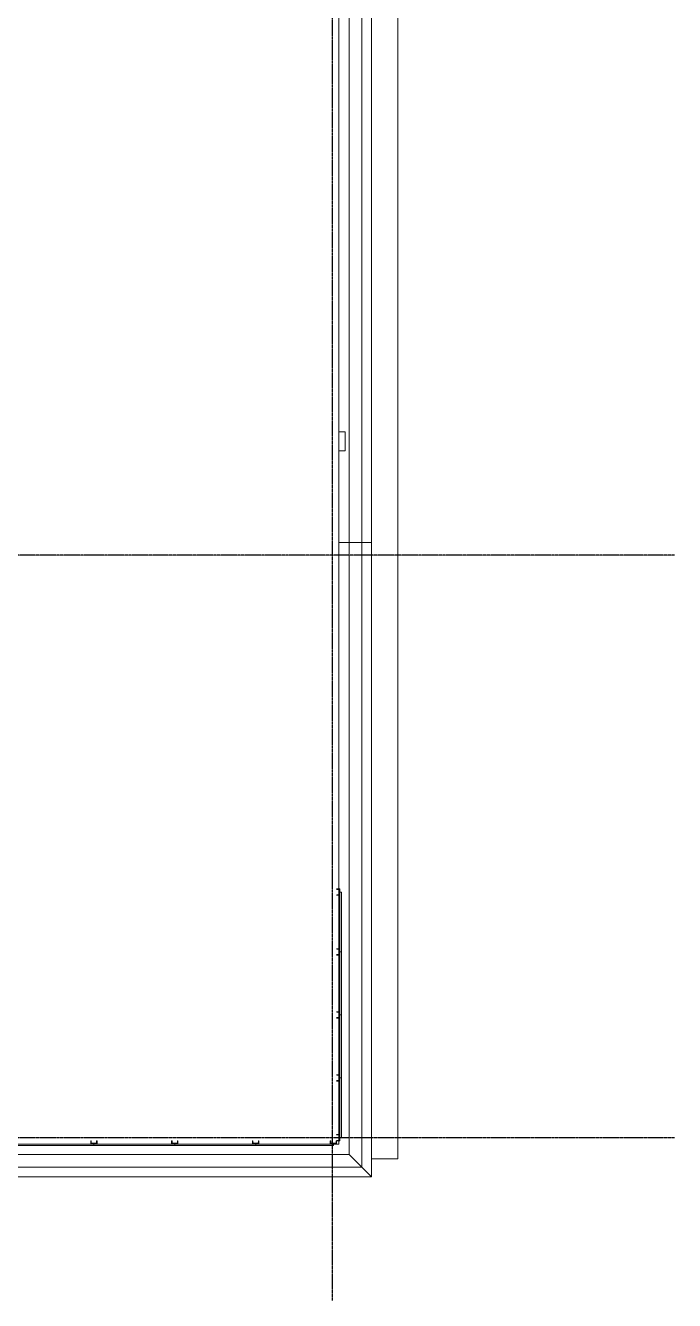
# Model space of a CAD drawing. Header units: inches. Extents: x -4058 to -1781, y 9814 to 12264.
# Drawn here: x -2089 to -1781, y 9814 to 10418 of the extents above; entities that cross this region are included whole.
import ezdxf

# ---------------------------------------------------------------- set-up
doc = ezdxf.new("R2010")
doc.units = ezdxf.units.IN
doc.header["$MEASUREMENT"] = 0
doc.linetypes.add('Grid Line 1_2_', pattern=[0.875, 0.5, -0.125, 0.125, -0.125])
for name, color, linetype, lineweight in [('0-1', 7, 'Continuous', 5), ('0-2', 7, 'Continuous', 9), ('A-FLOR-1', 7, 'Continuous', 9), ('A-GLAZ-CURT-1', 7, 'Continuous', 9), ('A-GLAZ-CWMG-1', 7, 'Continuous', 9), ('E-FIRE-1', 7, 'Continuous', 9), ('S-FNDN-1', 7, 'Continuous', 9), ('S-GRID-1', 1, 'Grid Line 1_2_', 30)]:
    doc.layers.add(name, color=color, linetype=linetype, lineweight=lineweight)

# ---------------------------------------------------------------- blocks, each defined once
blk = doc.blocks.new('Basic Wall _ 3_ XPS - UNDER XPS - ___-2659087-UNIT PLANS - 1ST FLOOR')
at = {"layer": 'S-FNDN-1'}
for p, q in [((-1935.38, 9883.25), (-3521.62, 9883.25)), ((-1935.38, 9883.25), (-1929.41, 9877.28)), ((-1929.41, 9877.28), (-3521.62, 9877.28)), ((-1929.41, 9877.28), (-1924.82, 9872.69)), ((-1924.82, 9872.69), (-3681.65, 9872.69))]:
    blk.add_line(p, q, dxfattribs=at)
blk = doc.blocks.new('Basic Wall _ 3_ XPS - ___-2578963-UNIT PLANS - 1ST FLOOR')
at = {"layer": 'S-FNDN-1'}
for p, q in [((-1940.32, 10173.19), (-1935.38, 10173.19)), ((-1935.38, 10173.19), (-1929.41, 10173.19)), ((-1935.38, 10173.19), (-1935.38, 9883.25)), ((-1929.41, 10173.19), (-1924.82, 10173.19)), ((-1929.41, 10173.19), (-1929.41, 9877.28)), ((-1924.82, 10173.19), (-1924.82, 9872.69)), ((-1929.41, 9877.28), (-1935.38, 9883.25)), ((-1924.82, 9872.69), (-1929.41, 9877.28))]:
    blk.add_line(p, q, dxfattribs=at)
blk = doc.blocks.new('Basic Wall _ 3_ XPS - ___-3207853-UNIT PLANS - 1ST FLOOR')
at = {"layer": 'S-FNDN-1'}
for p, q in [((-1940.32, 10461.19), (-1935.38, 10461.19)), ((-1935.38, 10461.19), (-1929.41, 10461.19)), ((-1935.38, 10461.19), (-1935.38, 10173.19)), ((-1929.41, 10461.19), (-1924.82, 10461.19)), ((-1929.41, 10461.19), (-1929.41, 10173.19)), ((-1924.82, 10461.19), (-1924.82, 10173.19)), ((-1935.38, 10173.19), (-1940.32, 10173.19)), ((-1929.41, 10173.19), (-1935.38, 10173.19)), ((-1924.82, 10173.19), (-1929.41, 10173.19))]:
    blk.add_line(p, q, dxfattribs=at)
blk = doc.blocks.new('Horizontal_Siding - Horizontal_Siding-2907272-UNIT PLANS - 1ST FLOOR')
at = {"layer": 'A-GLAZ-CURT-1'}
for p, q in [((-18.42, 2.25), (18.42, 2.25)), ((-18.42, 1.5), (-18.42, 2.25)), ((16.92, 1.5), (-16.92, 1.5)), ((18.42, 2.25), (18.42, 1.5))]:
    blk.add_line(p, q, dxfattribs=at)
blk = doc.blocks.new('Horizontal_Siding - Horizontal_Siding-2907273-UNIT PLANS - 1ST FLOOR')
at = {"layer": 'A-GLAZ-CURT-1'}
for p, q in [((-19.17, 2.25), (19.17, 2.25)), ((-19.17, 1.5), (-19.17, 2.25)), ((17.67, 1.5), (-17.67, 1.5)), ((19.17, 2.25), (19.17, 1.5))]:
    blk.add_line(p, q, dxfattribs=at)
blk = doc.blocks.new('Rectangular Mullion - RAILING POST-2666422-UNIT PLANS - 1ST FLOOR')
at = {"layer": 'A-GLAZ-CWMG-1'}
for p, q in [((-1.5, -1.5), (-1.5, 0)), ((1.5, 0), (1.5, -1.5)), ((1.5, -1.5), (-1.5, -1.5)), ((-1.29, -0.21), (-1.22, -1.18)), ((-1.22, -1.18), (1.22, -1.18)), ((1.22, -1.18), (1.29, -0.21))]:
    blk.add_line(p, q, dxfattribs=at)
for centre, radius, start, end in [((-1.5, -0.21), 0.211, 359.47196, 90), ((1.5, -0.21), 0.21, 90, 180.52804)]:
    blk.add_arc(centre, radius, start, end, dxfattribs=at)
blk = doc.blocks.new('104416 - Fire Extinguishers - Wall - Class A - Light - 2A-3202366-UNIT PLANS - 1ST FLOOR')
at = {"layer": 'E-FIRE-1'}
for p, q in [((13.63, -4.5), (13.63, -1.5)), ((22.75, -4.5), (13.63, -4.5)), ((22.75, -1.5), (22.75, -4.5))]:
    blk.add_line(p, q, dxfattribs=at)
blk = doc.blocks.new('Rectangular Mullion - RAILING POST-2806288-UNIT PLANS - 1ST FLOOR')
at = {"layer": 'A-GLAZ-CWMG-1'}
for p, q in [((-3, 0), (-3, -1.5)), ((0, -1.5), (0, 0)), ((-3, -1.5), (0, -1.5)), ((-2.72, -1.18), (-2.79, -0.21)), ((-0.28, -1.18), (-2.72, -1.18)), ((-0.21, -0.21), (-0.28, -1.18))]:
    blk.add_line(p, q, dxfattribs=at)
for centre, radius, start, end in [((-3, -0.21), 0.211, 359.47196, 90), ((0, -0.21), 0.21, 90, 180.52804)]:
    blk.add_arc(centre, radius, start, end, dxfattribs=at)
blk = doc.blocks.new('Horizontal_Siding - Horizontal_Siding-2867638-UNIT PLANS - 1ST FLOOR')
at = {"layer": 'A-GLAZ-CURT-1'}
for p, q in [((-14.18, -2.25), (-14.18, -1.5)), ((14.18, -2.25), (-14.18, -2.25)), ((-12.68, -1.5), (12.68, -1.5)), ((14.18, -1.5), (14.18, -2.25))]:
    blk.add_line(p, q, dxfattribs=at)
blk = doc.blocks.new('Horizontal_Siding - Horizontal_Siding-2867639-UNIT PLANS - 1ST FLOOR')
at = {"layer": 'A-GLAZ-CURT-1'}
for p, q in [((-14.92, -2.25), (-14.92, -1.5)), ((14.92, -2.25), (-14.92, -2.25)), ((-13.42, -1.5), (13.42, -1.5)), ((14.92, -1.5), (14.92, -2.25))]:
    blk.add_line(p, q, dxfattribs=at)
blk = doc.blocks.new('Rectangular Mullion - RAILING POST-2669761-UNIT PLANS - 1ST FLOOR')
at = {"layer": 'A-GLAZ-CWMG-1'}
for p, q in [((-1.5, 1.5), (1.5, 1.5)), ((-1.5, 0), (-1.5, 1.5)), ((-1.22, 1.18), (-1.29, 0.21)), ((1.22, 1.18), (-1.22, 1.18)), ((1.29, 0.21), (1.22, 1.18)), ((1.5, 1.5), (1.5, 0))]:
    blk.add_line(p, q, dxfattribs=at)
for centre, radius, start, end in [((-1.5, 0.21), 0.21, 270, 0.52804), ((1.5, 0.21), 0.211, 179.47196, 270)]:
    blk.add_arc(centre, radius, start, end, dxfattribs=at)
blk = doc.blocks.new('Rectangular Mullion - RAILING POST-2680138-UNIT PLANS - 1ST FLOOR')
at = {"layer": 'A-GLAZ-CWMG-1'}
for p, q in [((-3, 1.5), (0, 1.5)), ((-3, 0), (-3, 1.5)), ((-2.72, 1.18), (-2.79, 0.21)), ((-0.28, 1.18), (-2.72, 1.18)), ((-0.21, 0.21), (-0.28, 1.18)), ((0, 1.5), (0, 0))]:
    blk.add_line(p, q, dxfattribs=at)
for centre, radius, start, end in [((-3, 0.21), 0.21, 270, 0.52804), ((0, 0.21), 0.211, 179.47196, 270)]:
    blk.add_arc(centre, radius, start, end, dxfattribs=at)
blk = doc.blocks.new('Rectangular Mullion - RAILING POST-2806291-UNIT PLANS - 1ST FLOOR')
at = {"layer": 'A-GLAZ-CWMG-1'}
for p, q in [((0, 1.5), (-3, 1.5)), ((-3, 1.5), (-3, 0)), ((-2.79, 0.21), (-2.72, 1.18)), ((-2.72, 1.18), (-0.28, 1.18)), ((-0.28, 1.18), (-0.21, 0.21)), ((0, 0), (0, 1.5))]:
    blk.add_line(p, q, dxfattribs=at)
for centre, start, end in [((-3, 0.21), 270, 0.52804), ((0, 0.21), 179.47196, 270)]:
    blk.add_arc(centre, 0.21, start, end, dxfattribs=at)
blk = doc.blocks.new('CTR - 1st Phase - Shell_rvt-1-UNIT PLANS - 1ST FLOOR')
at = {"layer": 'A-FLOR-1'}
for p, q in [((-1940.32, 10009.09), (-1940.32, 12087.19)), ((-1940.32, 10006.35), (-1940.32, 10008.83)), ((-1940.32, 9980.74), (-1940.32, 10006.09)), ((-1940.32, 9978), (-1940.32, 9980.48)), ((-1940.32, 9950.89), (-1940.32, 9977.74)), ((-1940.32, 9948.15), (-1940.32, 9950.63)), ((-1940.32, 9921.04), (-1940.32, 9947.89)), ((-1940.32, 9918.3), (-1940.32, 9920.78)), ((-1940.32, 9892.69), (-1940.32, 9918.04)), ((-1940.32, 9889.95), (-1940.32, 9892.43)), ((-1941.32, 9888.19), (-1940.32, 9888.19)), ((-1940.32, 9888.19), (-1940.32, 9889.69))]:
    blk.add_line(p, q, dxfattribs=at)
at = {"layer": '0-2'}
for name, p in [('Basic Wall _ 3_ XPS - ___-3207853-UNIT PLANS - 1ST FLOOR', (0, 0)), ('Basic Wall _ 3_ XPS - ___-2578963-UNIT PLANS - 1ST FLOOR', (0, 0)), ('Basic Wall _ 3_ XPS - UNDER XPS - ___-2659087-UNIT PLANS - 1ST FLOOR', (0, 0)), ('Rectangular Mullion - RAILING POST-2806288-UNIT PLANS - 1ST FLOOR', (-1941.32, 9889.69))]:
    blk.add_blockref(name, p, dxfattribs=at)
for name, p, rotation in [('104416 - Fire Extinguishers - Wall - Class A - Light - 2A-3202366-UNIT PLANS - 1ST FLOOR', (-1941.82, 10203), 90), ('Horizontal_Siding - Horizontal_Siding-2867638-UNIT PLANS - 1ST FLOOR', (-1941.32, 9993.41), 89.99999999999952), ('Horizontal_Siding - Horizontal_Siding-2867639-UNIT PLANS - 1ST FLOOR', (-1941.32, 9964.31), 89.99999999999952), ('Horizontal_Siding - Horizontal_Siding-2867639-UNIT PLANS - 1ST FLOOR', (-1941.32, 9934.46), 89.99999999999952), ('Horizontal_Siding - Horizontal_Siding-2867638-UNIT PLANS - 1ST FLOOR', (-1941.32, 9905.36), 89.99999999999952), ('Rectangular Mullion - RAILING POST-2806291-UNIT PLANS - 1ST FLOOR', (-1941.32, 9889.69), 269.9999999999995), ('Horizontal_Siding - Horizontal_Siding-2907273-UNIT PLANS - 1ST FLOOR', (-2075.5, 9889.69), 180), ('Horizontal_Siding - Horizontal_Siding-2907273-UNIT PLANS - 1ST FLOOR', (-2037.17, 9889.69), 180), ('Horizontal_Siding - Horizontal_Siding-2907273-UNIT PLANS - 1ST FLOOR', (-1998.83, 9889.69), 180), ('Horizontal_Siding - Horizontal_Siding-2907272-UNIT PLANS - 1ST FLOOR', (-1961.24, 9889.69), 180)]:
    blk.add_blockref(name, p, dxfattribs=dict(at, rotation=rotation))
at = {"layer": '0-2', "extrusion": (0, 0, -1), "rotation": 90.0000000000005}
for name, p in [('Rectangular Mullion - RAILING POST-2680138-UNIT PLANS - 1ST FLOOR', (1941.32, 10009.09)), ('Rectangular Mullion - RAILING POST-2669761-UNIT PLANS - 1ST FLOOR', (1941.32, 9979.24)), ('Rectangular Mullion - RAILING POST-2669761-UNIT PLANS - 1ST FLOOR', (1941.32, 9949.39)), ('Rectangular Mullion - RAILING POST-2669761-UNIT PLANS - 1ST FLOOR', (1941.32, 9919.54))]:
    blk.add_blockref(name, p, dxfattribs=at)
at = {"layer": '0-2', "extrusion": (0, 0, -1)}
for p in [(2056.33, 9889.69), (2018, 9889.69), (1979.66, 9889.69)]:
    blk.add_blockref('Rectangular Mullion - RAILING POST-2666422-UNIT PLANS - 1ST FLOOR', p, dxfattribs=at)
blk = doc.blocks.new('CTR - 1st Phase - Structure_rvt-1-UNIT PLANS - 1ST FLOOR')
at = {"layer": 'S-FNDN-1'}
for q in [(-1912.32, 12101.19), (-1924.82, 9881.19)]:
    blk.add_line((-1912.32, 9881.19), q, dxfattribs=at)
at = {"layer": 'S-GRID-1'}
for p, q in [((-1943.32, 9814.03), (-1943.32, 12247.5)), ((-1781.27, 10167.19), (-4041.78, 10167.19)), ((-1781.27, 9891.19), (-4041.78, 9891.19))]:
    blk.add_line(p, q, dxfattribs=at)

msp = doc.modelspace()

# ---------------------------------------------------------------- block references
at = {"layer": '0-1'}
msp.add_blockref('CTR - 1st Phase - Shell_rvt-1-UNIT PLANS - 1ST FLOOR', (0, 0), dxfattribs=at)

# ---------------------------------------------------------------- next in the draw order: block references
msp.add_blockref('CTR - 1st Phase - Structure_rvt-1-UNIT PLANS - 1ST FLOOR', (0, 0), dxfattribs=at)

doc.saveas('drawing.dxf')
